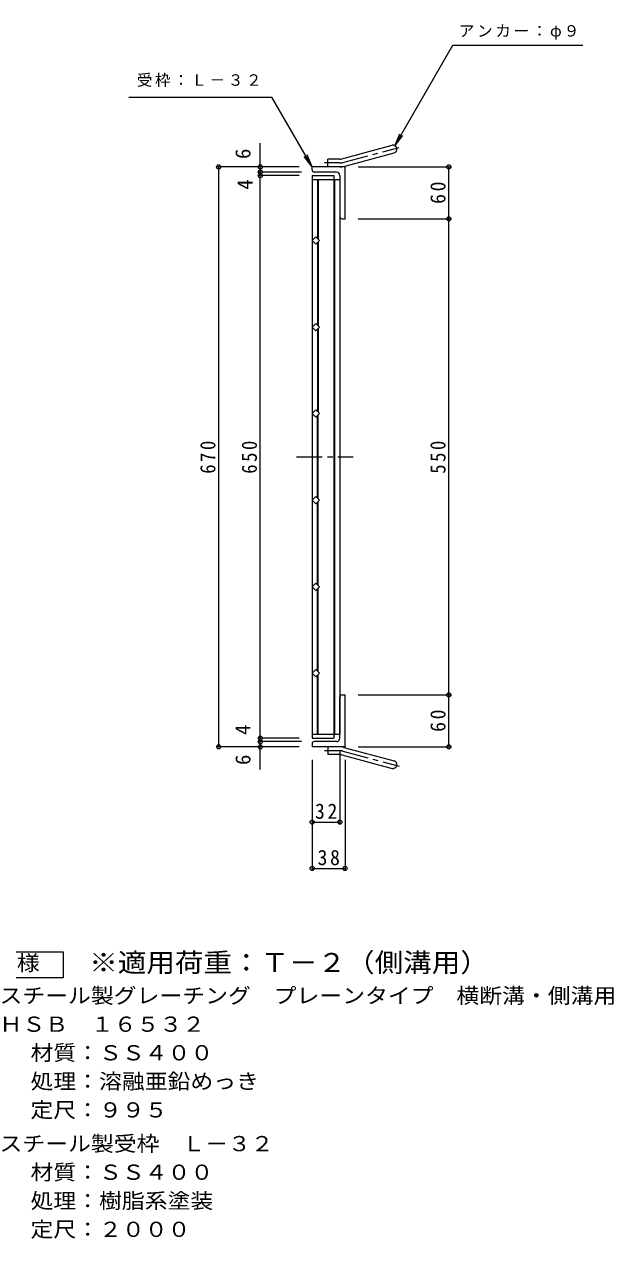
# Model space of a CAD drawing. Units: millimetres, scale not verified. Extents: x -960 to 979, y -824 to 782.
# Drawn here: x 297 to 979, y -668 to 735 of the extents above; entities that cross this region are included whole.
import ezdxf
from ezdxf.enums import TextEntityAlignment as Align

# ---------------------------------------------------------------- set-up
doc = ezdxf.new("R2010")
doc.units = ezdxf.units.MM
doc.header["$LTSCALE"] = 6
doc.header["$PDMODE"] = 32
doc.header["$PDSIZE"] = 4.8
doc.linetypes.add('CHAIN1', pattern=[8, 5, -1, 1, -1])
for name, color, linetype, lineweight in [('B-1_ピット', 2, 'Continuous', 9), ('B-2_蓋', 3, 'Continuous', 9), ('B-4_寸法', 7, 'Continuous', 9), ('F-4_F-4ﾚｲﾔ', 2, 'Continuous', 9)]:
    doc.layers.add(name, color=color, linetype=linetype, lineweight=lineweight)
doc.styles.add('ＭＳ ゴシック', font='')
doc.styles.get('ＭＳ ゴシック').set_extended_font_data('MS Gothic')

msp = doc.modelspace()

# ---------------------------------------------------------------- linework, layer by layer
at = {"layer": 'B-1_ピット'}
for p, q in [((664.145, 579.658), (722.335, 595.25)), ((648, 570.351), (648, 579.351)), ((661.816, 579.351), (648, 579.351)), ((666.474, 570.965), (724.665, 586.557)), ((630, 566.851), (630, 570.351)), ((668, 570.351), (630, 570.351)), ((658, 564.351), (632.5, 564.351)), ((668, 510.351), (668, 570.351)), ((662, 560.351), (662, 512.851)), ((664.5, 510.351), (668, 510.351)), ((664.5, -39.649), (668, -39.649)), ((668, -99.649), (668, -39.649)), ((662, -89.649), (662, -42.149)), ((630, -96.149), (630, -99.649)), ((658, -93.649), (632.5, -93.649)), ((668, -99.649), (630, -99.649)), ((648, -99.649), (648, -108.649)), ((661.816, -108.649), (648, -108.649)), ((664.145, -108.955), (722.335, -124.548)), ((666.474, -100.262), (724.665, -115.854))]:
    msp.add_line(p, q, dxfattribs=at)
at = {"layer": 'B-1_ピット', "linetype": 'CHAIN1'}
for p, q in [((665.309, 575.311), (730.476, 592.773)), ((661.815, 574.852), (644.195, 574.852)), ((661.815, -104.149), (644.195, -104.149)), ((665.309, -104.609), (730.476, -122.07))]:
    msp.add_line(p, q, dxfattribs=at)
at = {"layer": 'B-1_ピット'}
for centre, radius, start, end in [((723.5, 590.904), 4.5, 285.00014, 104.99991), ((661.816, 588.351), 9, 270, 285.00002), ((632.5, 566.851), 2.5, 180, 270), ((658, 560.351), 4, 0, 90), ((661.815, 588.351), 18, 270, 285), ((664.5, 512.851), 2.5, 180, 270), ((664.5, -42.149), 2.5, 90, 180), ((632.5, -96.149), 2.5, 90, 180), ((658, -89.649), 4, 270, 0), ((661.815, -117.648), 18, 75, 90), ((661.816, -117.648), 9, 74.99998, 90), ((723.5, -120.201), 4.5, 255.00009, 74.99986)]:
    msp.add_arc(centre, radius, start, end, dxfattribs=at)
at = {"layer": 'B-1_ピット', "linetype": 'CHAIN1'}
for centre, start, end in [((661.815, 588.351), 270, 284.99995), ((661.815, -117.648), 75.00005, 90)]:
    msp.add_arc(centre, 13.5, start, end, dxfattribs=at)
at = {"layer": 'B-2_蓋'}
for p, q in [((630, 560.351), (655, 560.351)), ((630, 560.351), (630, -89.649)), ((630, 555.851), (662, 555.851)), ((636, 555.851), (636, 487.836)), ((637, 555.851), (637, 486.837)), ((655, 560.351), (655, -89.649)), ((656, 555.851), (656, -85.149)), ((662, 555.851), (662, -85.149)), ((636, 482.866), (636, 387.837)), ((637, 483.866), (637, 386.836)), ((634.243, 389.594), (638.485, 385.351)), ((636, 382.866), (636, 287.837)), ((637, 383.866), (637, 286.837)), ((636, 187.837), (636, 282.866)), ((637, 186.836), (637, 283.866)), ((636, 87.837), (636, 182.866)), ((637, 86.836), (637, 183.866)), ((636, -12.163), (636, 82.866)), ((637, -13.164), (637, 83.866)), ((636, -85.149), (636, -17.134)), ((637, -85.149), (637, -16.134)), ((630, -85.149), (662, -85.149)), ((630, -89.649), (655, -89.649))]:
    msp.add_line(p, q, dxfattribs=at)
at = {"layer": 'B-2_蓋', "linetype": 'CHAIN1'}
msp.add_line((611.729, 235.351), (677.277, 235.351), dxfattribs=at)
at = {"layer": 'B-2_蓋'}
for points in [[(638.485, 485.351), (634.243, 481.108), (630, 485.351), (634.243, 489.594)], [(638.485, 185.351), (634.243, 189.594), (630, 185.351), (634.243, 181.109)], [(638.485, 85.351), (634.243, 89.594), (630, 85.351), (634.243, 81.108)], [(638.485, -14.649), (634.243, -10.406), (630, -14.649), (634.243, -18.892)]]:
    msp.add_lwpolyline(points, close=True, dxfattribs=at)
for points in [[(638.485, 385.351), (634.243, 381.108), (630, 385.351), (634.243, 389.594)], [(630, 285.351), (634.243, 289.594), (638.485, 285.351)], [(630, 285.351), (634.243, 281.108), (638.485, 285.351)]]:
    msp.add_lwpolyline(points, dxfattribs=at)
at = {"layer": 'B-4_寸法'}
for p, q in [((418.162, 650.952), (583.465, 650.952)), ((630, 570.351), (583.465, 650.952)), ((725.75, 594.801), (731.49, 608.659)), ((725.75, 594.801), (734.882, 606.701)), ((570, -125.921), (570, 597.89)), ((630, 570.351), (620.869, 582.252)), ((630, 570.351), (624.26, 584.209)), ((615, 570.351), (520.2, 570.351)), ((522, -99.649), (522, 570.351)), ((617.5, 564.351), (568.2, 564.351)), ((683, 570.351), (789.8, 570.351)), ((788, -99.649), (788, 570.351)), ((615, 560.351), (568.2, 560.351)), ((683, 510.351), (789.8, 510.351)), ((683, -39.649), (789.8, -39.649)), ((615, -89.649), (568.2, -89.649)), ((617.5, -93.649), (568.2, -93.649)), ((615, -99.649), (520.2, -99.649)), ((662, -104.649), (662, -188.476)), ((683, -99.649), (789.8, -99.649)), ((630, -114.649), (630, -241.989)), ((668, -114.649), (668, -241.989)), ((630, -186.676), (662, -186.676)), ((630, -240.189), (668, -240.189))]:
    msp.add_line(p, q, dxfattribs=at)
msp.add_lwpolyline([(725.75, 594.801), (792.81, 710.952), (943.038, 710.952)], dxfattribs=at)
for p in [(522, 570.351), (570, 570.351), (570, 564.351), (570, 560.351), (788, 570.351), (788, 510.351), (788, -39.649), (522, -99.649), (570, -89.649), (570, -93.649), (570, -99.649), (788, -99.649), (630, -186.676), (662, -186.676), (630, -240.189), (668, -240.189)]:
    msp.add_point(p, dxfattribs=at)
at = {"layer": 'F-4_F-4ﾚｲﾔ'}
msp.add_lwpolyline([(207.351, -366.432), (207.351, -336.433), (342.351, -336.433), (342.351, -366.432)], close=True, dxfattribs=at)

# ---------------------------------------------------------------- texts
at = {"layer": 'B-4_寸法', "color": 2, "style": 'ＭＳ ゴシック'}
for s, p in [('6', (564, 579.482)), ('4', (566.4, 543.982)), ('4', (564, -85.957)), ('6', (564, -120.632))]:
    msp.add_text(s, height=17.6, rotation=90, dxfattribs=at).set_placement(p, align=Align.BOTTOM_LEFT)
at = {"layer": 'B-4_寸法', "char_height": 13.2, "attachment_point": 7, "style": 'ＭＳ ゴシック'}
for s, insert in [('\\T1.17;アンカー：φ９', (799.591, 717.332)), ('\\T1.17;受枠：Ｌ－３２', (427.244, 662.658))]:
    msp.add_mtext(s, dxfattribs=dict(at, insert=insert))
at = {"layer": 'B-4_寸法', "color": 2, "char_height": 17.6, "attachment_point": 7, "rotation": 90, "style": 'ＭＳ ゴシック'}
for s, insert in [('\\T1.27;\\W0.95;60', (784.4, 527.601)), ('\\T1.27;\\W0.9;670', (518.4, 215.851)), ('\\T1.27;\\W0.9;650', (566.4, 215.851)), ('\\T1.27;\\W0.9;550', (784.4, 215.851)), ('\\T1.27;\\W0.95;60', (784.4, -82.399))]:
    msp.add_mtext(s, dxfattribs=dict(at, insert=insert))
at = {"layer": 'B-4_寸法', "color": 2, "char_height": 17.6, "attachment_point": 7, "style": 'ＭＳ ゴシック'}
for s, insert in [('\\T1.27;\\W0.95;32', (633.25, -183.076)), ('\\T1.27;\\W0.95;38', (636.25, -236.589))]:
    msp.add_mtext(s, dxfattribs=dict(at, insert=insert))
at = {"layer": 'F-4_F-4ﾚｲﾔ', "color": 3, "style": 'ＭＳ ゴシック', "width": 1.1}
msp.add_text('※適用荷重：Ｔ－２（側溝用）', height=21.99, dxfattribs=at).set_placement((372.351, -366.432), align=Align.BOTTOM_LEFT)
at = {"layer": 'F-4_F-4ﾚｲﾔ', "style": 'ＭＳ ゴシック', "width": 1.1}
for s, p in [('仕\u3000様', (235.851, -363.433)), ('スチール製グレーチング\u3000プレーンタイプ\u3000横断溝・側溝用', (268.605, -401.185)), ('ＨＳＢ\u3000１６５３２', (268.605, -434.185)), ('材質：ＳＳ４００', (304.432, -467.185)), ('処理：溶融亜鉛めっき', (304.432, -500.185)), ('定尺：９９５', (304.432, -533.185)), ('スチール製受枠\u3000Ｌ－３２', (268.605, -572.185)), ('材質：ＳＳ４００', (304.433, -605.185)), ('処理：樹脂系塗装', (304.433, -638.185)), ('定尺：２０００', (304.433, -671.185))]:
    msp.add_text(s, height=17.6, dxfattribs=at).set_placement(p, align=Align.BOTTOM_LEFT)

doc.saveas('drawing.dxf')
